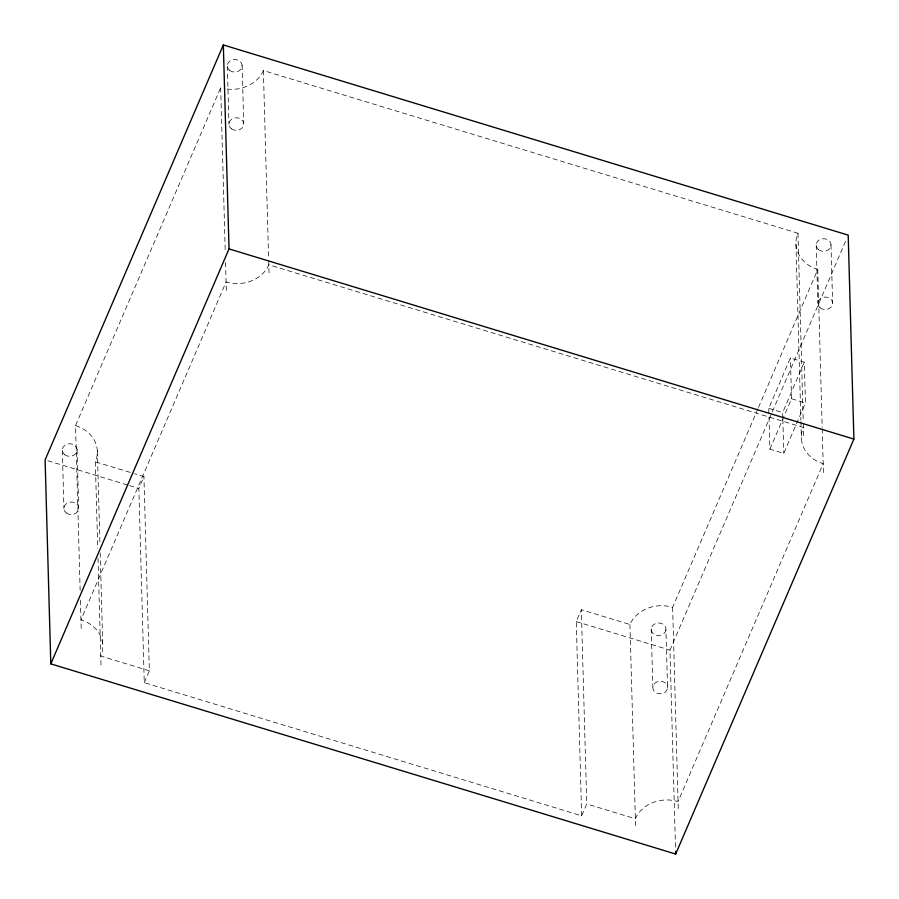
<?xml version="1.0" encoding="UTF-8"?>
<svg xmlns="http://www.w3.org/2000/svg" width="899" height="899" viewBox="0 0 899 899"><rect width="100%" height="100%" fill="white"/><g stroke="black" fill="none" stroke-linecap="round" stroke-linejoin="round"><path stroke-width="0.67" stroke-dasharray="4.5 3.37" d="M80.146 590.497L75.538 425.609L220.671 87.709A33.285 28.319 -1.6 0 0 222.738 88.271M757.936 408.73L672.632 607.342A33.285 28.319 -1.6 0 0 629.941 624.502L581.338 609.713L586.755 803.953L581.664 815.809L144.267 682.678L138.839 488.438L143.93 476.582L134.738 473.784M144.267 682.678L149.358 670.823L143.93 476.582M581.664 815.809L576.248 621.569L581.338 609.713M758.498 407.438L817.764 269.442A33.285 28.319 -1.6 0 1 797.975 233.257L263.373 70.538A33.285 28.319 -1.6 0 1 224.84 88.72M768.915 413.787L768.769 408.348L790.401 357.959L804.29 362.185L805.437 402.977L783.793 453.366L769.904 449.14L768.96 415.147M675.475 847.06L669.969 650.101L845.981 240.291M782.804 418.013L782.647 412.574L804.29 362.185M769.904 449.14L791.547 398.751L790.401 357.959M791.547 398.751L805.437 402.977M768.769 408.348L782.647 412.574M75.538 425.609A33.285 28.319 -1.6 0 1 95.328 461.794L133.423 473.391M47.782 460.726L128.119 485.179M129.467 485.584L138.839 488.438M576.248 621.569L669.969 650.101M149.358 670.823L100.755 656.034A33.285 28.319 -1.6 0 0 80.966 619.849L226.099 281.949A33.285 28.319 -1.6 0 0 268.79 264.778L803.403 427.497A33.285 28.319 -1.6 0 0 823.192 463.682L678.06 801.582A33.285 28.319 -1.6 0 0 635.357 818.742L586.755 803.953M831.002 244.809L832.631 303.075M817.764 269.442L822.169 427.351M822.214 428.744L823.462 473.391M816.213 245.236L817.843 303.502M797.975 233.257L803.245 421.901M803.279 423.305L803.672 437.206M795.975 244.191L800.885 420.26M800.93 421.665L801.391 438.431M782.838 419.372L783.793 453.366M672.632 607.342L678.329 811.291M665.945 629.772A7.394 6.293 -1.6 0 1 654.326 634.447A7.394 6.293 -1.6 0 1 655.472 623.58A7.394 6.293 -1.6 0 1 665.945 629.772L667.575 688.038A7.394 6.293 -1.6 0 1 655.955 692.713A7.394 6.293 -1.6 0 1 657.102 681.847A7.394 6.293 -1.6 0 1 667.575 688.038M651.213 628.761L652.843 687.027M629.941 624.502L635.627 828.462M263.373 70.538L268.632 259.193M268.677 260.586L269.059 274.498M242.101 65.357L243.73 123.635M227.346 66.211L228.964 124.478M220.671 87.709L225.278 252.608M225.548 262.384L226.368 291.658M97.339 450.86L99.946 544.491M100.182 552.874L102.756 645.1M95.328 461.794L97.744 548.435M98.025 558.212L101.025 665.743M77.078 449.579L78.696 507.845M80.416 600.285L81.236 629.558M62.312 450.478L63.941 508.755M820.146 307.885A7.394 6.293 -1.6 0 0 832.429 304.716A7.394 6.293 -1.6 0 0 823.147 297.277A7.394 6.293 -1.6 0 0 820.146 307.885M231.436 128.793A7.394 6.293 -1.6 0 0 243.595 125.276A7.394 6.293 -1.6 0 0 234.021 118.106A7.394 6.293 -1.6 0 0 231.436 128.793M66.425 513.059A7.394 6.293 -1.6 0 0 78.573 509.486A7.394 6.293 -1.6 0 0 68.965 502.35A7.394 6.293 -1.6 0 0 66.425 513.059M818.517 249.619A7.394 6.293 -1.6 0 0 830.8 246.438A7.394 6.293 -1.6 0 0 821.517 238.999A7.394 6.293 -1.6 0 0 818.517 249.619M64.795 454.782A7.394 6.293 -1.6 0 0 76.943 451.219A7.394 6.293 -1.6 0 0 67.335 444.084A7.394 6.293 -1.6 0 0 64.795 454.782M229.807 70.527A7.394 6.293 -1.6 0 0 241.966 66.998A7.394 6.293 -1.6 0 0 232.392 59.828A7.394 6.293 -1.6 0 0 229.807 70.527"/><path stroke-width="1.35" d="M223.334 44.95L45.107 459.917L50.805 663.867L675.666 854.05L853.893 439.083L848.195 235.133L223.334 44.95L229.031 248.899L50.805 663.867M229.031 248.899L853.893 439.083M675.587 851.252L675.666 854.05"/></g></svg>
